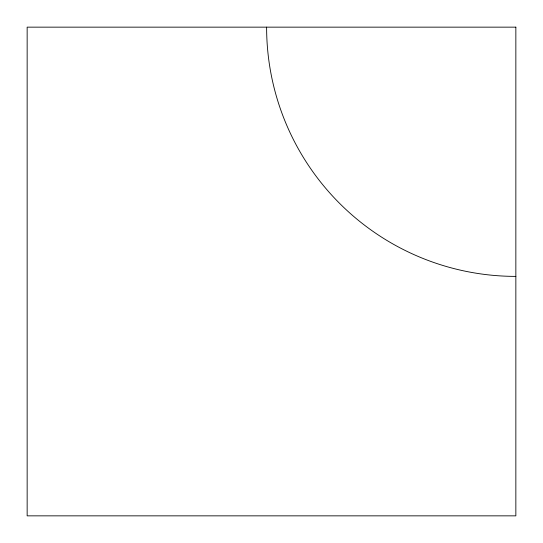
<?xml version="1.0" encoding="UTF-8"?>
<svg xmlns="http://www.w3.org/2000/svg" width="543" height="543" viewBox="0 0 543 543"><rect width="100%" height="100%" fill="white"/><g stroke="black" fill="none" stroke-linecap="round" stroke-linejoin="round"><path stroke-width="0.81" d="M515.85 276.387A249.237 249.237 0 0 1 266.613 27.15M515.85 27.15L27.15 27.15L27.15 515.85L515.85 515.85L515.85 27.15"/></g></svg>
